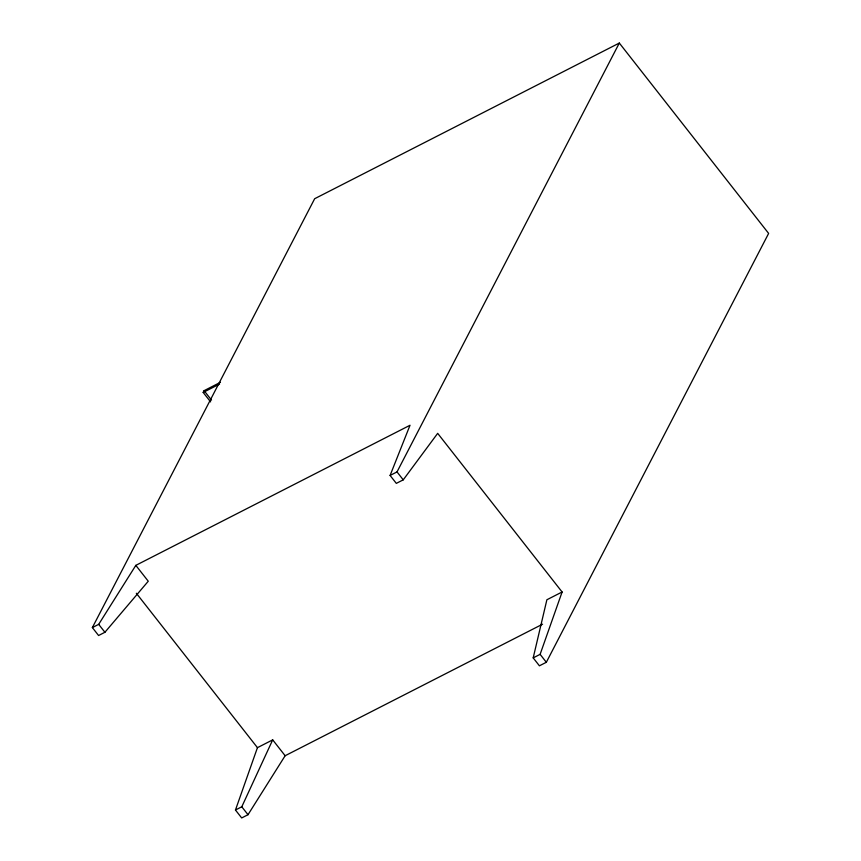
<?xml version="1.0" encoding="UTF-8"?>
<svg xmlns="http://www.w3.org/2000/svg" width="861" height="861" viewBox="0 0 861 861"><rect width="100%" height="100%" fill="white"/><g stroke="black" fill="none" stroke-linecap="round" stroke-linejoin="round"><path stroke-width="1.29" d="M92.364 627.583L314.663 198.719L619.317 43.05L768.636 233.417L546.337 662.281L539.416 665.811L533.196 657.879L546.886 599.762L562.104 591.991L437.679 433.352L403.239 479.846L396.318 483.376L390.098 475.444L410.019 425.259L135.823 565.365L98.692 624.343L92.364 627.583L98.584 635.515L104.913 632.275L148.264 581.229L135.823 565.365M235.462 810.018L257.45 747.66L272.7 739.868L285.142 755.732L248.011 814.71L241.683 817.95L235.462 810.018L241.79 806.779L272.7 739.868M533.196 657.879L540.116 654.349L562.104 591.991M210.601 401.893L203.174 392.433L204.089 390.668L220.459 382.306M390.098 475.444L397.018 471.914L619.317 43.05M203.174 392.433L219.544 384.071M285.142 755.732L542.57 624.193M397.018 471.914L403.239 479.846M540.116 654.349L546.337 662.281M204.089 390.668L211.515 400.128M136.329 593.251L257.45 747.66M98.692 624.343L104.913 632.275M241.79 806.779L248.011 814.71"/></g></svg>
